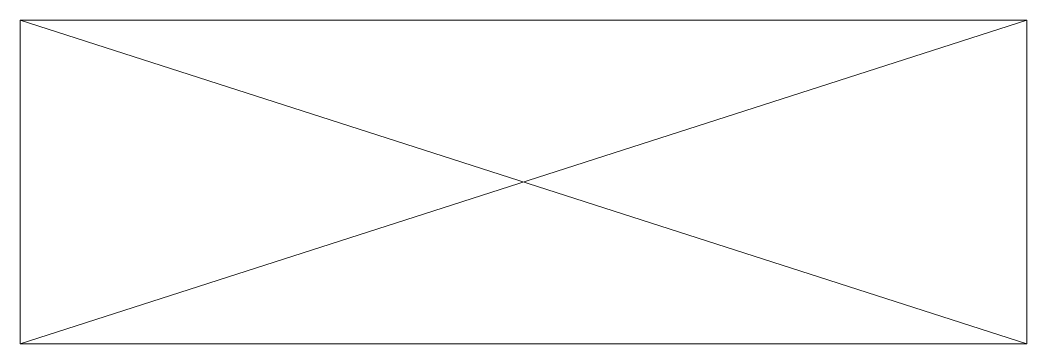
# Model space of a CAD drawing. Header units: metres. Extents: x -712.6 to -684.6, y 0 to 9.
import ezdxf

# ---------------------------------------------------------------- set-up
doc = ezdxf.new("R2010")
doc.units = ezdxf.units.M
doc.layers.add('A-DETL-GENF', color=92, linetype='Continuous', lineweight=18)

# ---------------------------------------------------------------- blocks, each defined once
blk = doc.blocks.new('31 steunblokje - generiek-279863-00_0 Basismaterialen')
at = {"layer": 'A-DETL-GENF'}
for p, q in [((-712.619, 9), (-684.619, 9)), ((-712.619, 0), (-712.619, 9)), ((-712.619, 9), (-684.619, 0)), ((-712.619, 0), (-684.619, 9)), ((-684.619, 9), (-684.619, 0)), ((-684.619, 0), (-712.619, 0))]:
    blk.add_line(p, q, dxfattribs=at)

msp = doc.modelspace()

# ---------------------------------------------------------------- block references
msp.add_blockref('31 steunblokje - generiek-279863-00_0 Basismaterialen', (0, 0))

doc.saveas('drawing.dxf')
